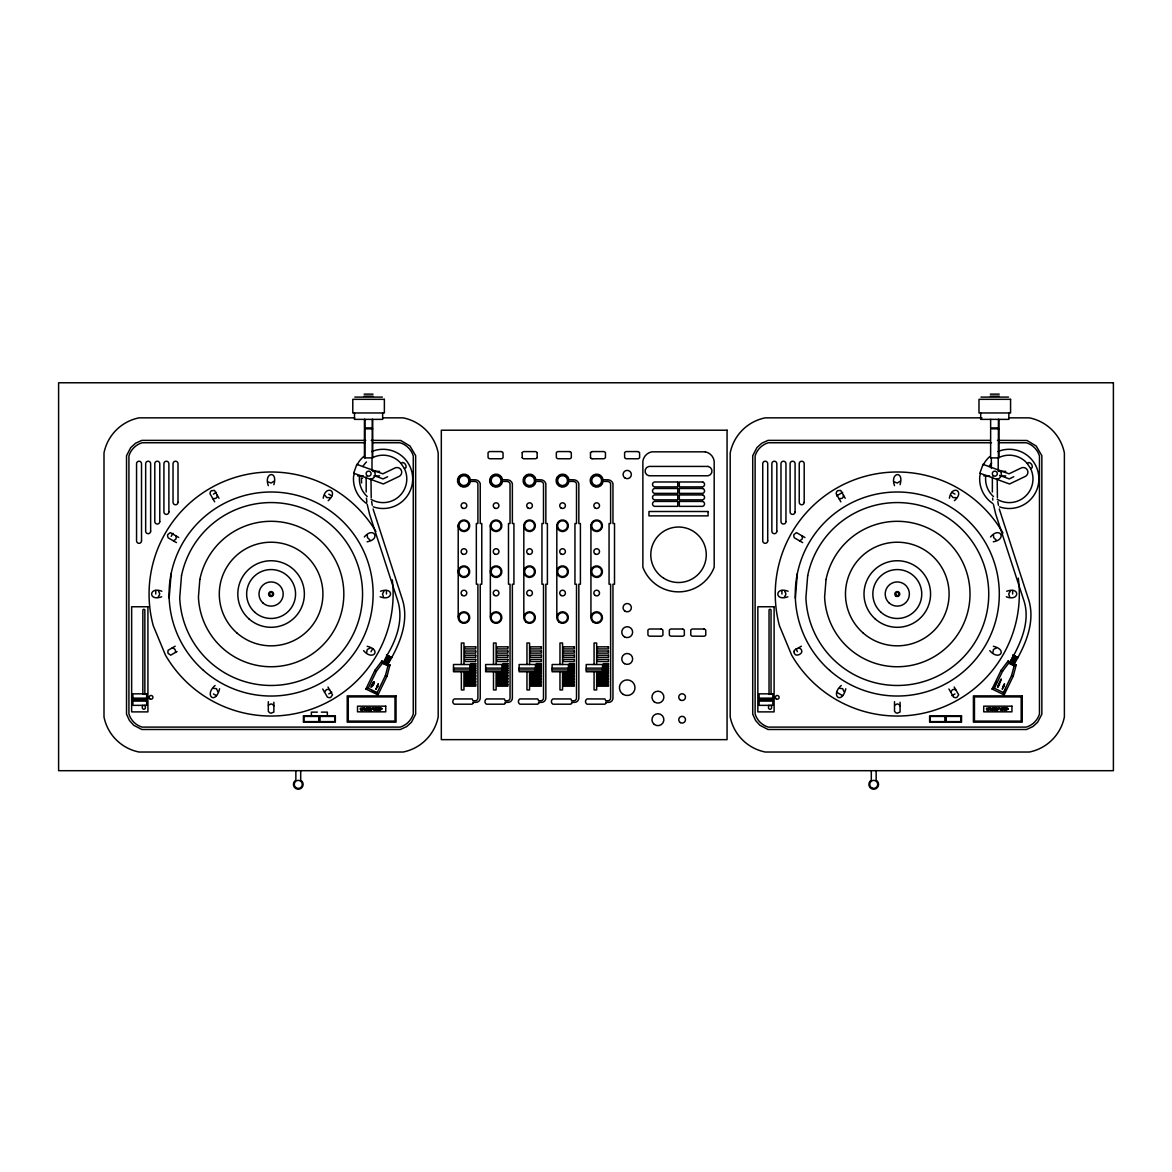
<?xml version="1.0" encoding="UTF-8"?>
<svg xmlns="http://www.w3.org/2000/svg" width="1172" height="1172" viewBox="0 0 1172 1172"><rect width="100%" height="100%" fill="white"/><g stroke="black" fill="none" stroke-linecap="round" stroke-linejoin="round"><path stroke-width="1.5" d="M217.875 691.758L216.468 688.653L213.436 688.36M844.06 691.758L842.653 688.653L839.621 688.36M217.333 495.36L216.981 496.957A3.912 3.809 -37.5 0 1 215.853 498.334L212.894 498.759M843.518 495.36L843.181 496.957A3.912 3.809 -37.5 0 1 842.038 498.334L839.079 498.759M300.691 770.693L300.691 780.2A4.835 4.835 0 0 1 301.98 787.496A4.835 4.835 0 0 1 294.568 787.496A4.835 4.835 0 0 1 295.857 780.2L295.857 770.693M876.143 770.693L876.143 780.2A4.835 4.835 0 0 1 877.432 787.496A4.835 4.835 0 0 1 870.02 787.496A4.835 4.835 0 0 1 871.309 780.2L871.309 770.693M169.164 598.13L171.141 573.621M795.349 598.13L797.326 573.621M324.498 692.066L326.343 689.707A3.912 3.809 -22.5 0 1 328.101 689.414L329.669 689.927M950.682 692.066L952.528 689.707A3.912 3.809 -22.5 0 1 954.301 689.414L955.854 689.927M354.237 473.4L353.548 476.638A29.608 29.608 0 0 0 366.353 503.345M359.789 475.422L359.438 477.092A23.704 23.704 0 0 0 367.246 496.547M980.422 473.4L979.748 476.638A29.608 29.608 0 0 0 992.552 503.345M985.989 475.422L985.637 477.092A23.704 23.704 0 0 0 993.446 496.547M501.836 481.326L501.821 479.831A5.787 5.787 0 0 0 492.943 475.773A5.787 5.787 0 0 0 493.031 485.53A5.787 5.787 0 0 0 501.836 481.326L501.85 481.253M377.985 694.893L377.179 692.564L385.412 675.541L387.961 665.872L389.998 664.934L381.896 661.008L374.937 670.281L365.869 689.019L377.985 694.893L387.053 676.141L389.998 664.934M1004.17 694.893L1003.364 692.564L1011.597 675.541L1014.146 665.872L1016.197 664.934L1008.096 661.008L1001.122 670.281L992.054 689.019L1004.17 694.893L1013.238 676.141L1016.197 664.934M175.595 652.365L175.302 650.02A4.527 4.366 53.1 0 0 174.145 648.673L172.24 647.896M364.521 709.661L365.093 708.064L365.679 709.661M990.721 709.661L991.292 708.064L991.864 709.661M367.276 535.296L367.51 537.684L370.074 540.087M993.475 535.296L993.709 537.684L996.273 540.087M365.869 689.019L368.198 688.213L376.432 671.19L382.438 663.191L381.896 661.008M373.736 681.767C365.928 693.59 376.813 682.807 373.853 681.723C369.795 689.546 375.641 681.342 372.344 684.653M383.786 661.916L386.438 656.598M387.024 655.236C397.074 638.696 403.988 618.142 397.191 599.068L369.517 514.083L367.173 504.18M384.05 662.048L387.287 655.368M387.624 655.529L384.387 662.209L387.58 663.748M384.226 663.674L388.064 655.734M388.577 655.983L384.738 663.923L383.654 663.411M385.295 664.202L389.133 656.261M385.852 664.465L389.705 656.525M386.994 663.469L390.232 656.789M387.449 663.689L390.686 657.009M387.2 665.11L391.038 657.184M388.679 662.634L391.258 657.287M388.767 662.678C400.179 643.545 409.79 619.944 401.791 597.647L373.092 508.985M994.823 685.723L996.874 681.489M992.054 689.019L994.383 688.213L1002.617 671.19L1008.623 663.191L1008.096 661.008M998.105 686.968C1007.642 664.993 992.201 696.739 999.555 684.228M1010.044 661.946C1020.753 643.384 1031.243 620.735 1023.39 599.068L995.717 514.083L993.373 504.18M1009.634 663.293L1013.472 655.368M1010.572 662.209L1013.809 655.529M1011.026 662.429L1014.249 655.734M1010.923 663.923L1014.776 655.983M1011.495 664.202L1015.333 656.261M1012.051 664.465L1015.89 656.525M1013.179 663.469L1016.417 656.789M1013.033 664.949L1016.871 657.009M1014.044 663.879L1017.223 657.184M1014.22 663.967C1025.896 644.497 1036.18 620.457 1027.976 597.647L999.277 508.985M1003.686 693.487L1005.723 689.253M357.416 464.581L358.632 462.178A29.608 29.608 0 0 1 363.803 456.421M362.968 466.603L363.51 465.518A23.704 23.704 0 0 1 366.499 461.944M983.616 464.581L984.832 462.178A29.608 29.608 0 0 1 989.988 456.421M989.153 466.603L989.71 465.518A23.704 23.704 0 0 1 991.615 463.072M215.091 685.474C203.679 695.245 215.545 705.515 219.604 688.755M323.208 498.232C325.406 484.212 339.411 491.053 328.189 500.678M841.291 685.474C829.879 695.245 841.73 705.515 845.803 688.755M949.393 498.232C951.605 484.212 965.596 491.053 954.389 500.678M273.867 481.267L271.098 483.04L268.315 482M900.067 481.267L897.283 483.04L894.514 482M268.315 705.119L271.098 703.947A3.78 3.692 7.5 0 1 272.768 704.592L273.867 705.852M894.514 705.119L897.283 703.947A3.78 3.692 7.5 0 1 898.968 704.592L900.067 705.852M158.22 596.797L159.333 595.186A4.073 3.956 -85.4 0 0 159.612 593.442L158.484 591.245M383.962 591.245L382.482 594.028L383.478 596.797M784.42 596.797L785.533 595.186A4.073 3.956 -85.4 0 0 785.797 593.442L784.669 591.245M1010.161 591.245L1008.682 594.028L1009.678 596.797M372.828 457.52A23.704 23.704 0 0 1 401.073 463.467L402.641 462.442A4.454 4.454 0 0 1 406.025 467.628L404.457 468.654A23.704 23.704 0 0 1 370.997 499.301M999.013 457.52A23.704 23.704 0 0 1 1027.273 463.467L1028.84 462.442A4.454 4.454 0 0 1 1032.224 467.628L1030.642 468.654A23.704 23.704 0 0 1 997.182 499.301M175.185 646.197L168.036 650.328L167.933 651.661A3.487 3.413 67.5 0 0 168.167 653.449L170.746 655.163L177.031 651.529M364.316 536.996C373.472 525.862 381.413 539.384 367.114 541.786M801.37 646.197L794.22 650.328L794.118 651.661M990.516 536.996C999.672 525.862 1007.612 539.384 993.299 541.786M387.595 476.74L383.083 478.909L375.04 475.978M1013.78 476.74L1009.268 478.909L999.628 475.393M329.918 497.69L326.783 497.558L324.878 495.317M956.118 497.69L952.983 497.558L951.078 495.317M1013.765 663.748L1010.513 662.18M173.5 540.878L175.903 539.061A3.78 3.692 -67.5 0 0 176.181 537.289L175.639 535.707M799.685 540.878L802.102 539.061A3.78 3.692 -67.5 0 0 802.381 537.289L801.824 535.707M370.132 647.999L367.202 649.522L366.733 652.438M996.332 647.999L993.402 649.522L992.918 652.438M364.126 394.129L373.033 394.129M990.325 394.129L999.218 394.129M364.126 396.18L373.033 396.18M990.325 396.18L999.218 396.18M354.794 397.103L382.365 397.103M980.993 397.103L1008.55 397.103M354.633 417.847L139.058 417.847A44.668 44.668 0 0 0 104 452.905L104 716.971A44.668 44.668 0 0 0 139.058 752.028L403.124 752.028A44.668 44.668 0 0 0 438.182 716.971L438.182 452.905A44.668 44.668 0 0 0 403.124 417.847L383.098 417.847M981.975 417.847L765.257 417.847A44.668 44.668 0 0 0 730.2 452.905L730.2 716.971A44.668 44.668 0 0 0 765.257 752.028L1029.324 752.028A44.668 44.668 0 0 0 1064.381 716.971L1064.381 452.905A44.668 44.668 0 0 0 1029.324 417.847L1009.282 417.847M365.752 440.379L141.841 440.379L135.527 443.265L130.722 447.616L126.532 455.688L126.532 714.188L129.433 720.516L133.784 725.307L141.841 729.497L400.341 729.497L406.669 726.596L411.475 722.245L415.65 714.188L415.65 455.688L410.01 446.019L400.809 440.496L371.216 440.379M990.12 440.379L768.041 440.379L761.712 443.265L756.907 447.616L752.732 455.688L752.732 714.188L755.618 720.516L759.969 725.307L768.041 729.497L1026.54 729.497L1032.869 726.596L1037.659 722.245L1041.849 714.188L1041.849 455.688L1036.209 446.019L1027.009 440.496L997.416 440.379M365.298 442.752L142.134 442.752A19.734 19.734 0 0 0 128.92 455.908L128.92 713.968A19.734 19.734 0 0 0 142.061 727.109L400.121 727.109A19.734 19.734 0 0 0 413.262 713.968L413.277 455.981A19.734 19.734 0 0 0 400.121 442.767L372.608 442.752M991.483 442.752L768.261 442.767A19.734 19.734 0 0 0 755.12 455.908L755.12 713.968A19.734 19.734 0 0 0 768.261 727.109L1026.32 727.109A19.734 19.734 0 0 0 1039.461 713.968L1039.476 455.981A19.734 19.734 0 0 0 1026.32 442.767L998.808 442.752M592.124 451.572L603.8 451.572A2.505 2.505 0 0 1 605.47 452.714L605.441 457.593A2.505 2.505 0 0 1 603.785 458.721L592.124 458.779M372.696 471.364L379.582 471.364M998.295 471.364L1005.781 471.364M357.65 475.92L363.379 475.92M373.853 475.92L379.582 475.92M983.85 475.92L989.578 475.92M1000.038 475.92L1005.781 475.92M161.883 591.245C148.492 586.103 148.024 601.822 161.677 596.797M380.504 591.245C394.539 586.308 393.265 601.925 380.109 596.797M788.082 591.245C774.677 586.103 774.223 601.822 787.877 596.797M1006.704 591.245C1020.724 586.308 1019.464 601.925 1006.308 596.797M453.505 668.128L469.84 668.128M485.648 668.128L501.997 668.128M519.123 668.128L535.457 668.128M552.129 668.128L568.464 668.128M586.234 668.128L602.569 668.128M453.505 669.945L469.84 669.945M485.648 669.945L501.997 669.945M519.123 669.945L535.457 669.945M552.129 669.945L568.464 669.945M586.234 669.945L602.569 669.945M132.905 698.146L146.661 698.146M759.104 698.146L772.846 698.146M132.905 698.878L146.661 698.878M759.104 698.878L772.846 698.878M132.905 700.314L146.661 700.314M759.104 700.314L772.846 700.314M132.905 701.032L146.661 701.032M759.104 701.032L772.846 701.032M317.378 712.137L311.4 712.137L311.4 714.949M321.377 712.137L327.354 712.137L327.354 714.949M1013.018 663.396L1011.275 662.546M386.833 663.396L385.075 662.546M798.425 647.896L800.344 648.673A4.527 4.366 53.1 0 1 801.487 650.006C803.787 653.478 795.832 657.433 794.367 653.449A3.487 3.413 67.5 0 1 794.133 651.676M362.5 478.366L361.328 477.942L361.606 482.923M1011.597 675.541L1013.238 676.141M385.412 675.541L387.053 676.141M1012.623 654.958L1018.131 657.609M1008.623 663.191L1014.146 665.872M994.383 688.213L1003.364 692.564M386.438 654.958L391.946 657.609M382.438 663.191L387.961 665.872M368.198 688.213L377.179 692.564M371.656 690.66L376.036 692.769M804.944 537.509L796.491 532.63L794.074 534.432A3.78 3.692 -67.5 0 0 793.796 536.205L794.352 537.802L802.673 542.607M993.358 646.285C1008.36 649.874 998.837 661.521 989.769 650.621M178.745 537.509L170.306 532.63L167.889 534.432A3.78 3.692 -67.5 0 0 167.611 536.205L168.153 537.802L176.474 542.607M367.158 646.285C382.16 649.874 372.637 661.521 363.584 650.621M1001.122 670.281L1002.617 671.19M374.937 670.281L376.432 671.19M1027.273 463.467L1030.642 468.654M401.073 463.467L404.457 468.654M845.202 498.261L840.676 490.423L837.628 490.702A3.912 3.809 -37.5 0 0 836.5 492.079L836.149 493.676L840.851 501.836M954.184 687.012L958.696 694.85L956.938 697.355A3.912 3.809 -22.5 0 1 955.18 697.648L953.627 697.15L948.91 688.99M219.003 498.261L214.491 490.423L211.443 490.702A3.912 3.809 -37.5 0 0 210.301 492.079L209.964 493.676L214.666 501.836M327.984 687.012L332.511 694.85L330.753 697.355A3.912 3.809 -22.5 0 1 328.98 697.648L327.428 697.15L322.725 688.99M796.096 648.599L797.385 651.705M998.456 505.264L997.826 501.499M372.257 505.264L371.641 501.499M366.865 502.158L366.426 498.115M992.625 498.115L992.816 500.136M997.416 497.719L997.182 478.645M371.216 497.719L370.982 478.645M1008.858 412.969L1008.858 419.371L980.686 419.371L980.686 412.969M998.925 419.371L998.925 427.912L990.633 427.912L990.633 419.371M998.412 419.371L998.412 427.912M998.412 428.835L998.412 457.886M998.207 457.886L998.207 470.148M992.362 476.989L992.362 492.02M991.336 457.886L991.336 468.39M945.57 715.887L945.57 722.157M900.067 484.695C904.418 469.913 889.592 472.375 894.514 485.633M900.067 702.262L900.067 712.019L897.283 713.191A3.78 3.692 7.5 0 1 895.613 712.561L894.514 711.287L894.514 701.676M771.044 694.425L771.044 609.821L770.048 609.206L769.037 609.821L769.037 694.425M771.044 705.222C773.754 710.642 766.327 710.642 769.037 705.222M596.665 664.509L596.665 643.003L594.072 643.003L594.072 664.509M596.665 671.761L596.665 689.942L594.072 689.942L594.072 671.761M590.937 525.027L590.937 616.868M590.498 452.744L590.498 457.593M562.56 664.509L562.56 643.003L559.967 643.003L559.967 664.509M562.56 671.761L562.56 689.942L559.967 689.942L559.967 671.761M556.817 525.027L556.817 616.868M537.157 452.744L537.157 457.593M529.554 664.509L529.554 643.003L526.961 643.003L526.961 664.509M529.554 671.761L529.554 689.942L526.961 689.942L526.961 671.761M523.825 525.027L523.825 616.868M522.214 452.744L522.214 457.593M496.093 664.509L496.093 643.003L493.5 643.003L493.5 664.509M496.093 671.761L496.093 689.942L493.5 689.942L493.5 671.761M490.35 525.027L490.35 616.868M463.951 664.509L463.951 643.003L461.358 643.003L461.358 664.509M463.951 671.761L463.951 689.942L461.358 689.942L461.358 671.761M458.208 525.027L458.208 616.868M382.658 412.969L382.658 419.371L354.501 419.371L354.501 412.969M372.725 419.371L372.725 427.912L364.433 427.912L364.433 419.371M372.227 419.371L372.227 427.912M372.227 428.835L372.227 457.886M372.007 457.886L372.007 470.148M366.177 476.989L366.177 492.02M364.932 419.371L364.932 427.912M364.932 428.835L364.932 457.886M319.37 715.887L319.37 722.157M273.867 484.695C278.262 469.913 263.422 472.345 268.315 485.633M273.867 702.262L273.867 712.019L271.098 713.191A3.78 3.692 7.5 0 1 269.428 712.561L268.315 711.287L268.315 701.676M144.859 694.425L144.859 609.821L143.848 609.206L142.852 609.821L142.852 694.425M144.859 705.222C147.569 710.642 140.127 710.642 142.852 705.222M373.604 470.47A5.084 5.084 0 0 1 370.396 479.289M371.685 451.572A29.608 29.608 0 0 1 412.676 478.059A29.608 29.608 0 0 1 373.253 506.831M392.298 579.862A122.035 122.035 0 0 1 165.413 655.045L153.224 625.614A122.035 122.035 0 0 1 375.89 531.487M372.711 648.629A115.354 115.354 0 0 1 370.997 651.705M331.793 692.11A115.354 115.354 0 0 1 328.775 693.927M216.498 695.641A115.354 115.354 0 0 1 213.421 693.927M155.744 594.028A115.354 115.354 0 0 1 155.788 590.498M171.2 536.351A115.354 115.354 0 0 1 173.002 533.319M213.421 494.13A115.354 115.354 0 0 1 216.498 492.401M328.775 494.13A115.354 115.354 0 0 1 331.793 495.932M386.394 590.498A115.354 115.354 0 0 1 386.452 594.028M999.804 470.47A5.084 5.084 0 0 1 996.596 479.289M997.87 451.572A29.608 29.608 0 0 1 1038.875 478.059A29.608 29.608 0 0 1 999.438 506.831M1018.278 578.104A122.035 122.035 0 0 1 791.613 655.045L779.409 625.614A122.035 122.035 0 0 1 1002.968 533.011M954.96 693.927A115.354 115.354 0 0 1 951.884 695.641M842.683 695.641A115.354 115.354 0 0 1 836.588 692.11M781.929 594.028A115.354 115.354 0 0 1 781.988 590.498M836.588 495.932A115.354 115.354 0 0 1 842.683 492.401M951.884 492.401A115.354 115.354 0 0 1 954.96 494.13M1012.593 590.498A115.354 115.354 0 0 1 1012.637 594.028M592.138 458.721A2.505 2.505 0 0 1 590.454 457.622M590.454 452.714A2.505 2.505 0 0 1 592.138 451.616M537.201 452.714A2.505 2.505 0 0 0 535.516 451.616L523.855 451.572A2.505 2.505 0 0 0 522.185 452.714M537.201 457.622A2.505 2.505 0 0 1 535.516 458.721L523.855 458.779A2.505 2.505 0 0 1 522.185 457.622M377.56 708.694C378.732 714.188 381.208 705.105 377.56 708.694M1003.759 708.694C1004.844 714.158 1007.495 705.163 1003.759 708.694M377.867 708.489C377.765 713.279 381.486 706.555 377.867 708.489M1004.067 708.489C1003.979 713.279 1007.642 706.54 1004.067 708.489M382.072 708.635L380.124 710.437L380.124 707.829L382.072 708.635M1008.272 708.635L1006.308 710.437L1006.308 707.829L1008.272 708.635M361.796 709.69C360.097 712.62 359.35 704.768 361.796 709.69M375.348 709.69C371.055 710.745 377.076 710.173 373.399 708.547C377.296 707.302 371.934 708.327 375.348 709.69M987.981 709.69C986.516 712.649 985.388 704.782 987.981 709.69M1001.547 709.69C1000.082 712.649 998.94 704.782 1001.547 709.69M376.769 686.44L377.853 686.645L376.769 686.44M1002.954 686.44L1004.008 686.792L1002.998 686.309M473.005 703.288L472.096 704.196L454.34 704.196A2.989 2.989 0 0 1 454.34 698.937L472.213 698.952L473.005 700.753L475.085 700.753A2.696 2.696 0 0 0 477.898 698.072L477.898 584.227L476.345 584.227L476.345 523.532L477.898 523.532L477.898 483.597A3.487 3.487 0 0 0 474.66 481.428L470.382 481.428A6.475 6.475 0 0 1 460.508 486.116A6.475 6.475 0 0 1 460.42 475.187A6.475 6.475 0 0 1 470.368 479.714L475.1 479.817A5.362 5.362 0 0 1 480.227 483.597L480.227 523.532L481.78 523.532L481.78 584.227L480.227 584.227L480.227 698.072A4.322 4.322 0 0 1 475.744 702.38L473.005 702.38L473.005 703.288M505.147 703.288L504.37 704.182L486.483 704.196A2.989 2.989 0 0 1 486.483 698.937L504.37 698.952L505.147 700.753L507.227 700.753A2.696 2.696 0 0 0 510.04 698.072L510.04 584.227L508.487 584.227L508.487 523.532L510.04 523.532L510.04 483.597A3.487 3.487 0 0 0 506.817 481.428L502.524 481.428A6.475 6.475 0 0 1 492.65 486.116A6.475 6.475 0 0 1 492.562 475.187A6.475 6.475 0 0 1 502.51 479.714L507.242 479.817A5.362 5.362 0 0 1 512.369 483.597L512.369 523.532L513.922 523.532L513.922 584.227L512.369 584.227L512.369 698.072A4.322 4.322 0 0 1 507.886 702.38L505.147 702.38L505.147 703.288M538.622 703.288L537.714 704.196L519.943 704.196A2.989 2.989 0 0 1 519.943 698.937L537.831 698.952L538.622 700.753L540.688 700.753A2.696 2.696 0 0 0 543.5 698.072L543.5 584.227L541.947 584.227L541.947 523.532L543.5 523.532L543.5 483.597A3.487 3.487 0 0 0 540.277 481.428L536 481.428A6.475 6.475 0 0 1 526.125 486.116A6.475 6.475 0 0 1 526.038 475.187A6.475 6.475 0 0 1 535.985 479.714L540.717 479.817A5.362 5.362 0 0 1 545.844 483.597L545.844 523.532L547.397 523.532L547.397 584.227L545.844 584.227L545.844 698.072A4.322 4.322 0 0 1 541.347 702.38L538.622 702.38L538.622 703.288M571.628 703.288L570.837 704.182L552.95 704.196A2.989 2.989 0 0 1 552.95 698.937L570.837 698.952L571.628 700.753L573.694 700.753A2.696 2.696 0 0 0 576.507 698.072L576.507 584.227L574.954 584.227L574.954 523.532L576.507 523.532L576.507 483.597A3.487 3.487 0 0 0 573.284 481.428L568.991 481.428A6.475 6.475 0 0 1 559.132 486.116A6.475 6.475 0 0 1 559.044 475.187A6.475 6.475 0 0 1 568.991 479.714L573.723 479.817A5.362 5.362 0 0 1 578.836 483.597L578.836 523.532L580.404 523.532L580.404 584.227L578.836 584.227L578.836 698.072A4.322 4.322 0 0 1 574.353 702.38L571.628 702.38L571.628 703.288M605.734 703.288L604.942 704.182L587.055 704.196A2.989 2.989 0 0 1 587.055 698.937L604.942 698.952L605.734 700.753L607.814 700.753A2.696 2.696 0 0 0 610.612 698.072L610.612 584.227L609.059 584.227L609.059 523.532L610.612 523.532L610.612 483.597A3.487 3.487 0 0 0 607.389 481.428L603.111 481.428A6.475 6.475 0 0 1 593.237 486.116A6.475 6.475 0 0 1 593.149 475.187A6.475 6.475 0 0 1 603.097 479.714L607.828 479.817A5.362 5.362 0 0 1 612.956 483.597L612.956 523.532L614.509 523.532L614.509 584.227L612.956 584.227L612.956 698.072A4.322 4.322 0 0 1 608.458 702.38L605.734 702.38L605.734 703.288M368.55 708.562L368.506 710.437L367.818 709.368L366.543 710.437L366.543 707.829L368.55 708.562M994.735 708.562L994.706 710.437L994.017 709.368L992.728 710.437L992.728 707.829L994.735 708.562M181.499 575.73L179.726 597.705A91.445 91.445 0 0 0 313.598 674.999A91.445 91.445 0 0 0 326.036 520.91A91.445 91.445 0 0 0 181.499 575.73M199.841 579.481L198.434 596.958A72.723 72.723 0 0 0 304.896 658.415A72.723 72.723 0 0 0 314.785 535.882A72.723 72.723 0 0 0 199.841 579.481M807.684 575.73L805.911 597.705A91.445 91.445 0 0 0 939.783 674.999A91.445 91.445 0 0 0 952.221 520.91A91.445 91.445 0 0 0 807.684 575.73M826.04 579.481L824.619 596.958A72.723 72.723 0 0 0 931.081 658.415A72.723 72.723 0 0 0 940.97 535.882A72.723 72.723 0 0 0 826.04 579.481M381.794 708.65L380.417 709.163L380.417 708.078L381.794 708.65M1007.993 708.65L1006.602 709.163L1006.602 708.078L1007.993 708.65M368.272 708.635L366.836 709.133L366.836 708.078L368.272 708.635M994.457 708.635L993.021 709.133L993.021 708.078L994.457 708.635M469.708 481.253L469.694 481.326A5.787 5.787 0 0 1 460.889 485.53A5.787 5.787 0 0 1 460.801 475.773A5.787 5.787 0 0 1 469.679 479.817L469.694 481.326M535.326 481.253L535.311 481.326A5.787 5.787 0 0 1 526.492 485.53A5.787 5.787 0 0 1 526.404 475.773A5.787 5.787 0 0 1 535.296 479.817L535.311 481.326M568.332 481.253L568.317 481.326A5.787 5.787 0 0 1 559.498 485.53A5.787 5.787 0 0 1 559.41 475.773A5.787 5.787 0 0 1 568.303 479.817L568.317 481.326M602.437 481.253L602.423 481.326A5.787 5.787 0 0 1 593.618 485.53A5.787 5.787 0 0 1 593.515 475.773A5.787 5.787 0 0 1 602.408 479.817L602.423 481.326M356.859 464.376L353.651 473.195L383.332 483.977L399.051 476.447A4.688 4.688 0 0 0 401.263 470.192A4.688 4.688 0 0 0 395.008 467.98L382.834 473.825L356.859 464.376M364.448 709.88C362.763 708.284 367.422 708.269 365.767 709.88L364.448 709.88M983.044 464.376L979.836 473.195L1009.517 483.977L1025.251 476.447A4.688 4.688 0 0 0 1027.448 470.192A4.688 4.688 0 0 0 1021.193 467.98L1009.019 473.825L983.044 464.376M990.633 709.88C988.963 708.284 993.622 708.269 991.952 709.88L990.633 709.88M378.219 683.95L376.036 689.18L378.219 683.95M1004.419 683.95L1002.236 689.18L1004.536 683.891M372.989 707.829L370.484 711.214L372.989 707.829M999.189 707.829L996.669 711.214L999.189 707.829M464.639 485.53L463.35 485.545A4.966 4.966 0 0 1 459.746 478A4.966 4.966 0 0 1 468.111 477.927A4.966 4.966 0 0 1 464.639 485.53M496.796 485.53L495.492 485.545A4.966 4.966 0 0 1 491.888 478A4.966 4.966 0 0 1 500.254 477.927A4.966 4.966 0 0 1 496.796 485.53M530.257 485.53L528.968 485.545A4.966 4.966 0 0 1 525.349 478A4.966 4.966 0 0 1 533.714 477.927A4.966 4.966 0 0 1 530.257 485.53M563.263 485.53L561.959 485.545A4.966 4.966 0 0 1 558.355 478A4.966 4.966 0 0 1 566.721 477.927A4.966 4.966 0 0 1 563.263 485.53M597.368 485.53L596.079 485.545A4.966 4.966 0 0 1 592.475 478A4.966 4.966 0 0 1 600.84 477.927A4.966 4.966 0 0 1 597.368 485.53M464.639 530.638L463.35 530.652A4.966 4.966 0 0 1 459.746 523.093A4.966 4.966 0 0 1 468.111 523.02A4.966 4.966 0 0 1 464.639 530.638M496.796 530.638L495.492 530.652A4.966 4.966 0 0 1 491.888 523.093A4.966 4.966 0 0 1 500.254 523.02A4.966 4.966 0 0 1 496.796 530.638M530.257 530.638L528.968 530.652A4.966 4.966 0 0 1 525.349 523.093A4.966 4.966 0 0 1 533.714 523.02A4.966 4.966 0 0 1 530.257 530.638M464.757 531.458L463.248 531.473A5.787 5.787 0 0 1 459.058 522.668A5.787 5.787 0 0 1 468.8 522.58A5.787 5.787 0 0 1 464.757 531.458M496.899 531.458L495.39 531.473A5.787 5.787 0 0 1 491.2 522.668A5.787 5.787 0 0 1 500.942 522.58A5.787 5.787 0 0 1 496.899 531.458M563.263 530.638L561.959 530.652A4.966 4.966 0 0 1 558.355 523.093A4.966 4.966 0 0 1 566.721 523.02A4.966 4.966 0 0 1 563.263 530.638M597.368 530.638L596.079 530.652A4.966 4.966 0 0 1 592.475 523.093A4.966 4.966 0 0 1 600.84 523.02A4.966 4.966 0 0 1 597.368 530.638M530.374 531.458L528.865 531.473A5.787 5.787 0 0 1 524.66 522.668A5.787 5.787 0 0 1 534.417 522.58A5.787 5.787 0 0 1 530.374 531.458M563.38 531.458L561.871 531.473A5.787 5.787 0 0 1 557.667 522.668A5.787 5.787 0 0 1 567.424 522.58A5.787 5.787 0 0 1 563.38 531.458M597.486 531.458L595.977 531.473A5.787 5.787 0 0 1 591.772 522.668A5.787 5.787 0 0 1 601.529 522.58A5.787 5.787 0 0 1 597.486 531.458M464.639 576.551L463.35 576.565A4.966 4.966 0 0 1 459.746 569.021A4.966 4.966 0 0 1 468.111 568.947A4.966 4.966 0 0 1 464.639 576.551M496.796 576.551L495.492 576.565A4.966 4.966 0 0 1 491.888 569.021A4.966 4.966 0 0 1 500.254 568.947A4.966 4.966 0 0 1 496.796 576.551M530.257 576.551L528.968 576.565A4.966 4.966 0 0 1 525.349 569.021A4.966 4.966 0 0 1 533.714 568.947A4.966 4.966 0 0 1 530.257 576.551M464.757 577.371L463.248 577.386A5.787 5.787 0 0 1 459.058 568.581A5.787 5.787 0 0 1 468.8 568.493A5.787 5.787 0 0 1 464.757 577.371M496.899 577.371L495.39 577.386A5.787 5.787 0 0 1 491.2 568.581A5.787 5.787 0 0 1 500.942 568.493A5.787 5.787 0 0 1 496.899 577.371M563.263 576.551L561.959 576.565A4.966 4.966 0 0 1 558.355 569.021A4.966 4.966 0 0 1 566.721 568.947A4.966 4.966 0 0 1 563.263 576.551M597.368 576.551L596.079 576.565A4.966 4.966 0 0 1 592.475 569.021A4.966 4.966 0 0 1 600.84 568.947A4.966 4.966 0 0 1 597.368 576.551M530.374 577.371L528.865 577.386A5.787 5.787 0 0 1 524.66 568.581A5.787 5.787 0 0 1 534.417 568.493A5.787 5.787 0 0 1 530.374 577.371M563.38 577.371L561.871 577.386A5.787 5.787 0 0 1 557.667 568.581A5.787 5.787 0 0 1 567.424 568.493A5.787 5.787 0 0 1 563.38 577.371M597.486 577.371L595.977 577.386A5.787 5.787 0 0 1 591.772 568.581A5.787 5.787 0 0 1 601.529 568.493A5.787 5.787 0 0 1 597.486 577.371M464.639 622.479L463.35 622.493A4.966 4.966 0 0 1 459.746 614.934A4.966 4.966 0 0 1 468.111 614.861A4.966 4.966 0 0 1 464.639 622.479M496.796 622.479L495.492 622.493A4.966 4.966 0 0 1 491.888 614.934A4.966 4.966 0 0 1 500.254 614.861A4.966 4.966 0 0 1 496.796 622.479M530.257 622.479L528.968 622.493A4.966 4.966 0 0 1 525.349 614.934A4.966 4.966 0 0 1 533.714 614.861A4.966 4.966 0 0 1 530.257 622.479M563.263 622.479L561.959 622.493A4.966 4.966 0 0 1 558.355 614.934A4.966 4.966 0 0 1 566.721 614.861A4.966 4.966 0 0 1 563.263 622.479M597.368 622.479L596.079 622.493A4.966 4.966 0 0 1 592.475 614.934A4.966 4.966 0 0 1 600.84 614.861A4.966 4.966 0 0 1 597.368 622.479M1113.4 382.775L58.6 382.775L58.6 770.693L1113.4 770.693L1113.4 382.775M384.372 399.33L352.787 399.33L352.787 412.969L384.372 412.969L384.372 399.33M1010.572 399.33L978.986 399.33L978.986 412.969L1010.572 412.969L1010.572 399.33M372.725 428.835L364.433 428.835L364.433 457.886L372.725 457.886L372.725 428.835M998.925 428.835L990.633 428.835L990.633 457.886L998.925 457.886L998.925 428.835M727.065 430.212L441.317 430.212L441.317 739.649L727.065 739.649L727.065 430.212M501.396 451.572L489.72 451.572A2.505 2.505 0 0 0 488.05 452.714L488.079 457.593A2.505 2.505 0 0 0 489.735 458.721L501.396 458.779A2.505 2.505 0 0 0 503.066 457.622L503.022 452.744A2.505 2.505 0 0 0 501.382 451.616M569.665 451.572L557.989 451.572A2.505 2.505 0 0 0 556.319 452.714L556.363 457.593A2.505 2.505 0 0 0 558.004 458.721L569.665 458.779A2.505 2.505 0 0 0 571.335 457.622L571.291 452.744A2.505 2.505 0 0 0 569.651 451.616M637.934 451.572L626.273 451.572A2.505 2.505 0 0 0 624.588 452.714L624.632 457.593A2.505 2.505 0 0 0 626.273 458.721L637.934 458.779A2.505 2.505 0 0 0 639.619 457.622L639.575 452.744A2.505 2.505 0 0 0 637.934 451.616M705.28 451.835L651.793 451.835A11.105 11.105 0 0 0 642.871 461.197L642.871 567.219A38.119 38.119 0 0 0 714.188 567.219L714.188 461.197A11.105 11.105 0 0 0 705.28 451.835M708.093 466.427L648.966 466.427A4.747 4.747 0 0 0 648.966 475.773L708.093 475.773A4.747 4.747 0 0 0 708.093 466.427M677.738 481.985L654.313 481.985A2.564 2.564 0 0 0 654.313 486.893L677.738 486.893L677.738 481.985M702.76 481.985L679.321 481.985L679.321 486.893L702.76 486.893A2.564 2.564 0 0 0 702.76 481.985M677.738 488.475L654.313 488.475A2.564 2.564 0 0 0 654.313 493.383L677.738 493.383L677.738 488.475M702.76 488.475L679.321 488.475L679.321 493.383L702.76 493.383A2.564 2.564 0 0 0 702.76 488.475M677.738 494.95L654.313 494.95A2.564 2.564 0 0 0 654.313 499.858L677.738 499.858L677.738 494.95M702.76 494.95L679.321 494.95L679.321 499.858L702.76 499.858A2.564 2.564 0 0 0 702.76 494.95M677.738 501.44L654.313 501.44A2.564 2.564 0 0 0 654.313 506.348L677.738 506.348L677.738 501.44M702.76 501.44L679.321 501.44L679.321 506.348L702.76 506.348A2.564 2.564 0 0 0 702.76 501.44M708.093 511.505L648.966 511.505L648.966 515.87L708.093 515.87L708.093 511.505M147.921 606.759L131.645 606.759L131.645 711.887L147.921 711.887L147.921 606.759M774.106 606.759L757.844 606.759L757.844 711.887L774.106 711.887L774.106 606.759M661.257 629.012L649.596 629.012A2.505 2.505 0 0 0 647.911 630.155L647.955 635.034A2.505 2.505 0 0 0 649.596 636.162L661.257 636.22A2.505 2.505 0 0 0 662.942 635.063L662.898 630.184A2.505 2.505 0 0 0 661.257 629.056M682.69 629.012L671.014 629.012A2.505 2.505 0 0 0 669.344 630.155L669.373 635.034A2.505 2.505 0 0 0 671.029 636.162L682.69 636.22A2.505 2.505 0 0 0 684.36 635.063L684.316 630.184A2.505 2.505 0 0 0 682.675 629.056M704.108 629.012L692.432 629.012A2.505 2.505 0 0 0 690.762 630.155L690.806 635.034A2.505 2.505 0 0 0 692.447 636.162L704.108 636.22A2.505 2.505 0 0 0 705.778 635.063L705.749 630.184A2.505 2.505 0 0 0 704.094 629.056M475.729 646.841L464.859 646.841L464.859 648.922L475.729 648.922L475.729 646.841M507.872 646.841L497.001 646.841L497.001 648.922L507.872 648.922L507.872 646.841M541.347 646.841L530.477 646.841L530.477 648.922L541.347 648.922L541.347 646.841M574.339 646.841L563.483 646.841L563.483 648.922L574.339 648.922L574.339 646.841M608.458 646.841L597.588 646.841L597.588 648.922L608.458 648.922L608.458 646.841M475.729 651.017L464.859 651.017L464.859 653.112L475.729 653.112L475.729 651.017M507.872 651.017L497.001 651.017L497.001 653.112L507.872 653.112L507.872 651.017M541.347 651.017L530.477 651.017L530.477 653.112L541.347 653.112L541.347 651.017M574.339 651.017L563.483 651.017L563.483 653.112L574.339 653.112L574.339 651.017M608.458 651.017L597.588 651.017L597.588 653.112L608.458 653.112L608.458 651.017M475.729 655.207L464.859 655.207L464.859 657.302L475.729 657.302L475.729 655.207M507.872 655.207L497.001 655.207L497.001 657.302L507.872 657.302L507.872 655.207M541.347 655.207L530.477 655.207L530.477 657.302L541.347 657.302L541.347 655.207M574.339 655.207L563.483 655.207L563.483 657.302L574.339 657.302L574.339 655.207M608.458 655.207L597.588 655.207L597.588 657.302L608.458 657.302L608.458 655.207M475.729 659.397L464.859 659.397L464.859 661.491L475.729 661.491L475.729 659.397M507.872 659.397L497.001 659.397L497.001 661.491L507.872 661.491L507.872 659.397M541.347 659.397L530.477 659.397L530.477 661.491L541.347 661.491L541.347 659.397M574.339 659.397L563.483 659.397L563.483 661.491L574.339 661.491L574.339 659.397M608.458 659.397L597.588 659.397L597.588 661.491L608.458 661.491L608.458 659.397M475.729 663.586L470.763 663.586L470.763 664.714L475.729 664.714L475.729 663.586M507.872 663.586L502.905 663.586L502.905 664.714L507.872 664.714L507.872 663.586M541.347 663.586L536.38 663.586L536.38 664.714L541.347 664.714L541.347 663.586M574.339 663.586L569.387 663.586L569.387 664.714L574.339 664.714L574.339 663.586M608.458 663.586L603.492 663.586L603.492 664.714L608.458 664.714L608.458 663.586M469.84 664.509L453.505 664.509L453.505 671.761L469.84 671.761L469.84 664.509M501.997 664.509L485.648 664.509L485.648 671.761L501.997 671.761L501.997 664.509M535.457 664.509L519.123 664.509L519.123 671.761L535.457 671.761L535.457 664.509M568.464 664.509L552.129 664.509L552.129 671.761L568.464 671.761L568.464 664.509M602.569 664.509L586.234 664.509L586.234 671.761L602.569 671.761L602.569 664.509M475.729 665.857L470.763 665.857L470.763 667L475.729 667L475.729 665.857M507.872 665.857L502.905 665.857L502.905 667L507.872 667L507.872 665.857M541.347 665.857L536.38 665.857L536.38 667L541.347 667L541.347 665.857M574.339 665.857L569.387 665.857L569.387 667L574.339 667L574.339 665.857M608.458 665.857L603.492 665.857L603.492 667L608.458 667L608.458 665.857M475.729 668.128L470.763 668.128L470.763 669.271L475.729 669.271L475.729 668.128M507.872 668.128L502.905 668.128L502.905 669.271L507.872 669.271L507.872 668.128M541.347 668.128L536.38 668.128L536.38 669.271L541.347 669.271L541.347 668.128M574.339 668.128L569.387 668.128L569.387 669.271L574.339 669.271L574.339 668.128M608.458 668.128L603.492 668.128L603.492 669.271L608.458 669.271L608.458 668.128M475.729 670.413L470.763 670.413L470.763 671.541L475.729 671.541L475.729 670.413M507.872 670.413L502.905 670.413L502.905 671.541L507.872 671.541L507.872 670.413M541.347 670.413L536.38 670.413L536.38 671.541L541.347 671.541L541.347 670.413M574.339 670.413L569.387 670.413L569.387 671.541L574.339 671.541L574.339 670.413M608.458 670.413L603.492 670.413L603.492 671.541L608.458 671.541L608.458 670.413M475.729 672.684L464.859 672.684L464.859 674.178L475.729 674.178L475.729 672.684M507.872 672.684L497.001 672.684L497.001 674.178L507.872 674.178L507.872 672.684M541.347 672.684L530.477 672.684L530.477 674.178L541.347 674.178L541.347 672.684M574.339 672.684L563.483 672.684L563.483 674.178L574.339 674.178L574.339 672.684M608.458 672.684L597.588 672.684L597.588 674.178L608.458 674.178L608.458 672.684M475.729 675.687L464.859 675.687L464.859 677.182L475.729 677.182L475.729 675.687M507.872 675.687L497.001 675.687L497.001 677.182L507.872 677.182L507.872 675.687M541.347 675.687L530.477 675.687L530.477 677.182L541.347 677.182L541.347 675.687M574.339 675.687L563.483 675.687L563.483 677.182L574.339 677.182L574.339 675.687M608.458 675.687L597.588 675.687L597.588 677.182L608.458 677.182L608.458 675.687M475.729 678.676L464.859 678.676L464.859 680.17L475.729 680.17L475.729 678.676M507.872 678.676L497.001 678.676L497.001 680.17L507.872 680.17L507.872 678.676M541.347 678.676L530.477 678.676L530.477 680.17L541.347 680.17L541.347 678.676M574.339 678.676L563.483 678.676L563.483 680.17L574.339 680.17L574.339 678.676M608.458 678.676L597.588 678.676L597.588 680.17L608.458 680.17L608.458 678.676M475.729 681.679L464.859 681.679L464.859 683.173L475.729 683.173L475.729 681.679M507.872 681.679L497.001 681.679L497.001 683.173L507.872 683.173L507.872 681.679M541.347 681.679L530.477 681.679L530.477 683.173L541.347 683.173L541.347 681.679M574.339 681.679L563.483 681.679L563.483 683.173L574.339 683.173L574.339 681.679M608.458 681.679L597.588 681.679L597.588 683.173L608.458 683.173L608.458 681.679M475.729 684.668L464.859 684.668L464.859 686.177L475.729 686.177L475.729 684.668M507.872 684.668L497.001 684.668L497.001 686.177L507.872 686.177L507.872 684.668M541.347 684.668L530.477 684.668L530.477 686.177L541.347 686.177L541.347 684.668M574.339 684.668L563.483 684.668L563.483 686.177L574.339 686.177L574.339 684.668M608.458 684.668L597.588 684.668L597.588 686.177L608.458 686.177L608.458 684.668M146.661 693.839L132.905 693.839L132.905 705.354L146.661 705.354L146.661 693.839M772.846 693.839L759.104 693.839L759.104 705.354L772.846 705.354L772.846 693.839M396.033 695.875L347.22 695.875L347.22 722.157L396.033 722.157L396.033 695.875M1022.233 695.875L973.419 695.875L973.419 722.157L1022.233 722.157L1022.233 695.875M394.993 696.915L348.274 696.915L348.274 721.102L394.993 721.102L394.993 696.915M1021.178 696.915L974.459 696.915L974.459 721.102L1021.178 721.102L1021.178 696.915M385.735 706.174L357.519 706.174L357.519 711.843L385.735 711.843L385.735 706.174M1011.934 706.174L983.718 706.174L983.718 711.843L1011.934 711.843L1011.934 706.174M363.906 707.829L361.914 707.829L362.763 710.437L363.906 707.829M370.733 707.829L368.74 707.829L369.59 710.437L370.733 707.829M377.457 707.829L375.48 707.829L376.329 710.437L377.457 707.829M990.091 707.829L988.099 707.829L988.948 710.437L990.091 707.829M996.918 707.829L994.94 707.829L995.79 710.437L996.918 707.829M1003.657 707.829L1001.664 707.829L1002.514 710.437L1003.657 707.829M335.339 715.887L303.416 715.887L303.416 722.157L335.339 722.157L335.339 715.887M961.523 715.887L929.616 715.887L929.616 722.157L961.523 722.157L961.523 715.887M318.843 716.429L303.958 716.429L303.958 721.615L318.843 721.615L318.843 716.429M334.796 716.429L319.912 716.429L319.912 721.615L334.796 721.615L334.796 716.429M945.042 716.429L930.143 716.429L930.143 721.615L945.042 721.615L945.042 716.429M960.996 716.429L946.097 716.429L946.097 721.615L960.996 721.615L960.996 716.429M804.197 502.275L804.197 463.716A2.49 2.49 0 0 0 801.707 461.226A2.49 2.49 0 0 0 799.231 463.716L799.231 502.275A2.49 2.49 0 0 0 801.707 504.766A2.49 2.49 0 0 0 804.197 502.275M795.085 511.915L795.085 463.716A2.49 2.49 0 0 0 792.594 461.226A2.49 2.49 0 0 0 790.104 463.716L790.104 511.915A2.49 2.49 0 0 0 792.594 514.405A2.49 2.49 0 0 0 795.085 511.915M785.958 521.555L785.958 463.716A2.49 2.49 0 0 0 783.467 461.226A2.49 2.49 0 0 0 780.977 463.716L780.977 521.555A2.49 2.49 0 0 0 783.467 524.045A2.49 2.49 0 0 0 785.958 521.555M776.831 531.194L776.831 463.716A2.49 2.49 0 0 0 774.355 461.226A2.49 2.49 0 0 0 771.865 463.716L771.865 531.194A2.49 2.49 0 0 0 774.355 533.685A2.49 2.49 0 0 0 776.831 531.194M767.719 540.834L767.719 463.716A2.49 2.49 0 0 0 765.228 461.226A2.49 2.49 0 0 0 762.738 463.716L762.738 540.834A2.49 2.49 0 0 0 765.228 543.325A2.49 2.49 0 0 0 767.719 540.834M178.012 502.275L178.012 463.716A2.49 2.49 0 0 0 175.522 461.226A2.49 2.49 0 0 0 173.031 463.716L173.031 502.275A2.49 2.49 0 0 0 175.522 504.766A2.49 2.49 0 0 0 178.012 502.275M168.885 511.915L168.885 463.716A2.49 2.49 0 0 0 166.395 461.226A2.49 2.49 0 0 0 163.919 463.716L163.919 511.915A2.49 2.49 0 0 0 166.395 514.405A2.49 2.49 0 0 0 168.885 511.915M159.773 521.555L159.773 463.716A2.49 2.49 0 0 0 157.282 461.226A2.49 2.49 0 0 0 154.792 463.716L154.792 521.555A2.49 2.49 0 0 0 157.282 524.045A2.49 2.49 0 0 0 159.773 521.555M150.646 531.194L150.646 463.716A2.49 2.49 0 0 0 148.155 461.226A2.49 2.49 0 0 0 145.665 463.716L145.665 531.194A2.49 2.49 0 0 0 148.155 533.685A2.49 2.49 0 0 0 150.646 531.194M141.519 540.834L141.519 463.716A2.49 2.49 0 0 0 139.043 461.226A2.49 2.49 0 0 0 136.553 463.716L136.553 540.834A2.49 2.49 0 0 0 139.043 543.325A2.49 2.49 0 0 0 141.519 540.834M367.246 475.729A2.505 2.505 0 0 0 371.114 473.796A2.505 2.505 0 0 0 367.495 471.408A2.505 2.505 0 0 0 367.246 475.729M203.445 670.384A102.023 102.023 0 0 0 371.055 614.436A102.023 102.023 0 0 0 238.795 497.25A102.023 102.023 0 0 0 203.445 670.384M269.443 595.889A2.49 2.49 0 0 0 273.53 594.526A2.49 2.49 0 0 0 270.307 591.67A2.49 2.49 0 0 0 269.443 595.889M270.014 595.244A1.641 1.641 0 0 0 272.695 594.351A1.641 1.641 0 0 0 270.571 592.475A1.641 1.641 0 0 0 270.014 595.244M150.104 698.981A1.875 1.875 0 0 0 152.931 697.355A1.875 1.875 0 0 0 150.104 695.729A1.875 1.875 0 0 0 150.104 698.981M263.07 603.082A12.101 12.101 0 0 0 282.95 596.445A12.101 12.101 0 0 0 267.26 582.557A12.101 12.101 0 0 0 263.07 603.082M249.035 618.933A33.27 33.27 0 0 0 303.695 600.679A33.27 33.27 0 0 0 260.565 562.457A33.27 33.27 0 0 0 249.035 618.933M236.744 632.807A51.817 51.817 0 0 0 321.861 604.386A51.817 51.817 0 0 0 254.69 544.877A51.817 51.817 0 0 0 236.744 632.807M254.881 612.326A24.465 24.465 0 0 0 295.066 598.921A24.465 24.465 0 0 0 263.348 570.823A24.465 24.465 0 0 0 254.881 612.326M993.431 475.729A2.505 2.505 0 0 0 997.313 473.796A2.505 2.505 0 0 0 993.695 471.408A2.505 2.505 0 0 0 993.431 475.729M829.644 670.384A102.023 102.023 0 0 0 997.24 614.436A102.023 102.023 0 0 0 864.98 497.25A102.023 102.023 0 0 0 829.644 670.384M895.642 595.889A2.49 2.49 0 0 0 899.715 594.526A2.49 2.49 0 0 0 896.507 591.67A2.49 2.49 0 0 0 895.642 595.889M896.199 595.244A1.641 1.641 0 0 0 898.895 594.351A1.641 1.641 0 0 0 896.77 592.475A1.641 1.641 0 0 0 896.199 595.244M776.303 698.981A1.875 1.875 0 0 0 779.116 697.355A1.875 1.875 0 0 0 776.303 695.729A1.875 1.875 0 0 0 776.303 698.981M889.27 603.082A12.101 12.101 0 0 0 909.135 596.445A12.101 12.101 0 0 0 893.46 582.557A12.101 12.101 0 0 0 889.27 603.082M875.22 618.933A33.27 33.27 0 0 0 929.894 600.679A33.27 33.27 0 0 0 886.75 562.457A33.27 33.27 0 0 0 875.22 618.933M862.929 632.807A51.817 51.817 0 0 0 948.045 604.386A51.817 51.817 0 0 0 880.875 544.877A51.817 51.817 0 0 0 862.929 632.807M881.066 612.326A24.465 24.465 0 0 0 921.251 598.921A24.465 24.465 0 0 0 889.548 570.823A24.465 24.465 0 0 0 881.066 612.326M654.298 724.442A5.963 5.963 0 0 0 663.835 720.458A5.963 5.963 0 0 0 655.602 714.202A5.963 5.963 0 0 0 654.298 724.442M680.419 722.611A3.369 3.369 0 0 0 685.488 719.696A3.369 3.369 0 0 0 680.419 716.781A3.369 3.369 0 0 0 680.419 722.611M680.419 700.05A3.369 3.369 0 0 0 685.488 697.135A3.369 3.369 0 0 0 680.419 694.22A3.369 3.369 0 0 0 680.419 700.05M654.298 701.882A5.963 5.963 0 0 0 663.835 697.897A5.963 5.963 0 0 0 655.602 691.641A5.963 5.963 0 0 0 654.298 701.882M625.145 478.117A4.146 4.146 0 0 0 631.356 474.528A4.146 4.146 0 0 0 625.145 470.939A4.146 4.146 0 0 0 625.145 478.117M625.145 611.257A4.146 4.146 0 0 0 631.356 607.667A4.146 4.146 0 0 0 625.145 604.063A4.146 4.146 0 0 0 625.145 611.257M624.486 636.879A5.45 5.45 0 0 0 632.66 632.162A5.45 5.45 0 0 0 624.486 627.445A5.45 5.45 0 0 0 624.486 636.879M624.486 663.645A5.45 5.45 0 0 0 632.66 658.928A5.45 5.45 0 0 0 624.486 654.21A5.45 5.45 0 0 0 624.486 663.645M623.328 694.439A7.779 7.779 0 0 0 634.99 687.7A7.779 7.779 0 0 0 623.328 680.961A7.779 7.779 0 0 0 623.328 694.439M593.193 622.186A5.787 5.787 0 0 0 602.423 618.259A5.787 5.787 0 0 0 594.409 612.238A5.787 5.787 0 0 0 593.193 622.186M594.98 595.347A2.857 2.857 0 0 0 599.507 593.384A2.857 2.857 0 0 0 595.537 590.439A2.857 2.857 0 0 0 594.98 595.347M595.244 508.106A2.857 2.857 0 0 0 599.522 505.63A2.857 2.857 0 0 0 595.244 503.169A2.857 2.857 0 0 0 595.244 508.106M595.244 554.019A2.857 2.857 0 0 0 599.522 551.558A2.857 2.857 0 0 0 595.244 549.082A2.857 2.857 0 0 0 595.244 554.019M559.088 622.186A5.787 5.787 0 0 0 568.317 618.259A5.787 5.787 0 0 0 560.304 612.238A5.787 5.787 0 0 0 559.088 622.186M560.875 595.347A2.857 2.857 0 0 0 565.402 593.384A2.857 2.857 0 0 0 561.432 590.439A2.857 2.857 0 0 0 560.875 595.347M561.139 508.106A2.857 2.857 0 0 0 565.417 505.63A2.857 2.857 0 0 0 561.139 503.169A2.857 2.857 0 0 0 561.139 508.106M561.139 554.019A2.857 2.857 0 0 0 565.417 551.558A2.857 2.857 0 0 0 561.139 549.082A2.857 2.857 0 0 0 561.139 554.019M526.082 622.186A5.787 5.787 0 0 0 535.311 618.259A5.787 5.787 0 0 0 527.297 612.238A5.787 5.787 0 0 0 526.082 622.186M527.869 595.347A2.857 2.857 0 0 0 532.396 593.384A2.857 2.857 0 0 0 528.426 590.439A2.857 2.857 0 0 0 527.869 595.347M528.133 508.106A2.857 2.857 0 0 0 532.41 505.63A2.857 2.857 0 0 0 528.133 503.169A2.857 2.857 0 0 0 528.133 508.106M528.133 554.019A2.857 2.857 0 0 0 532.41 551.558A2.857 2.857 0 0 0 528.133 549.082A2.857 2.857 0 0 0 528.133 554.019M492.621 622.186A5.787 5.787 0 0 0 501.836 618.259A5.787 5.787 0 0 0 493.837 612.238A5.787 5.787 0 0 0 492.621 622.186M494.408 595.347A2.857 2.857 0 0 0 498.935 593.384A2.857 2.857 0 0 0 494.95 590.439A2.857 2.857 0 0 0 494.408 595.347M494.672 508.106A2.857 2.857 0 0 0 498.95 505.63A2.857 2.857 0 0 0 494.672 503.169A2.857 2.857 0 0 0 494.672 508.106M494.672 554.019A2.857 2.857 0 0 0 498.95 551.558A2.857 2.857 0 0 0 494.672 549.082A2.857 2.857 0 0 0 494.672 554.019M460.479 622.186A5.787 5.787 0 0 0 469.694 618.259A5.787 5.787 0 0 0 461.695 612.238A5.787 5.787 0 0 0 460.479 622.186M462.266 595.347A2.857 2.857 0 0 0 466.793 593.384A2.857 2.857 0 0 0 462.808 590.439A2.857 2.857 0 0 0 462.266 595.347M462.53 508.106A2.857 2.857 0 0 0 466.808 505.63A2.857 2.857 0 0 0 462.53 503.169A2.857 2.857 0 0 0 462.53 508.106M462.53 554.019A2.857 2.857 0 0 0 466.808 551.558A2.857 2.857 0 0 0 462.53 549.082A2.857 2.857 0 0 0 462.53 554.019M663.909 578.353A27.747 27.747 0 0 0 706.262 555.645A27.747 27.747 0 0 0 665.418 530.315A27.747 27.747 0 0 0 663.909 578.353M296.267 787.877A4.029 4.029 0 0 0 302.303 784.39A4.029 4.029 0 0 0 296.267 780.904A4.029 4.029 0 0 0 296.267 787.877M871.704 787.877A4.029 4.029 0 0 0 877.74 784.39A4.029 4.029 0 0 0 871.704 780.904A4.029 4.029 0 0 0 871.704 787.877"/></g></svg>
